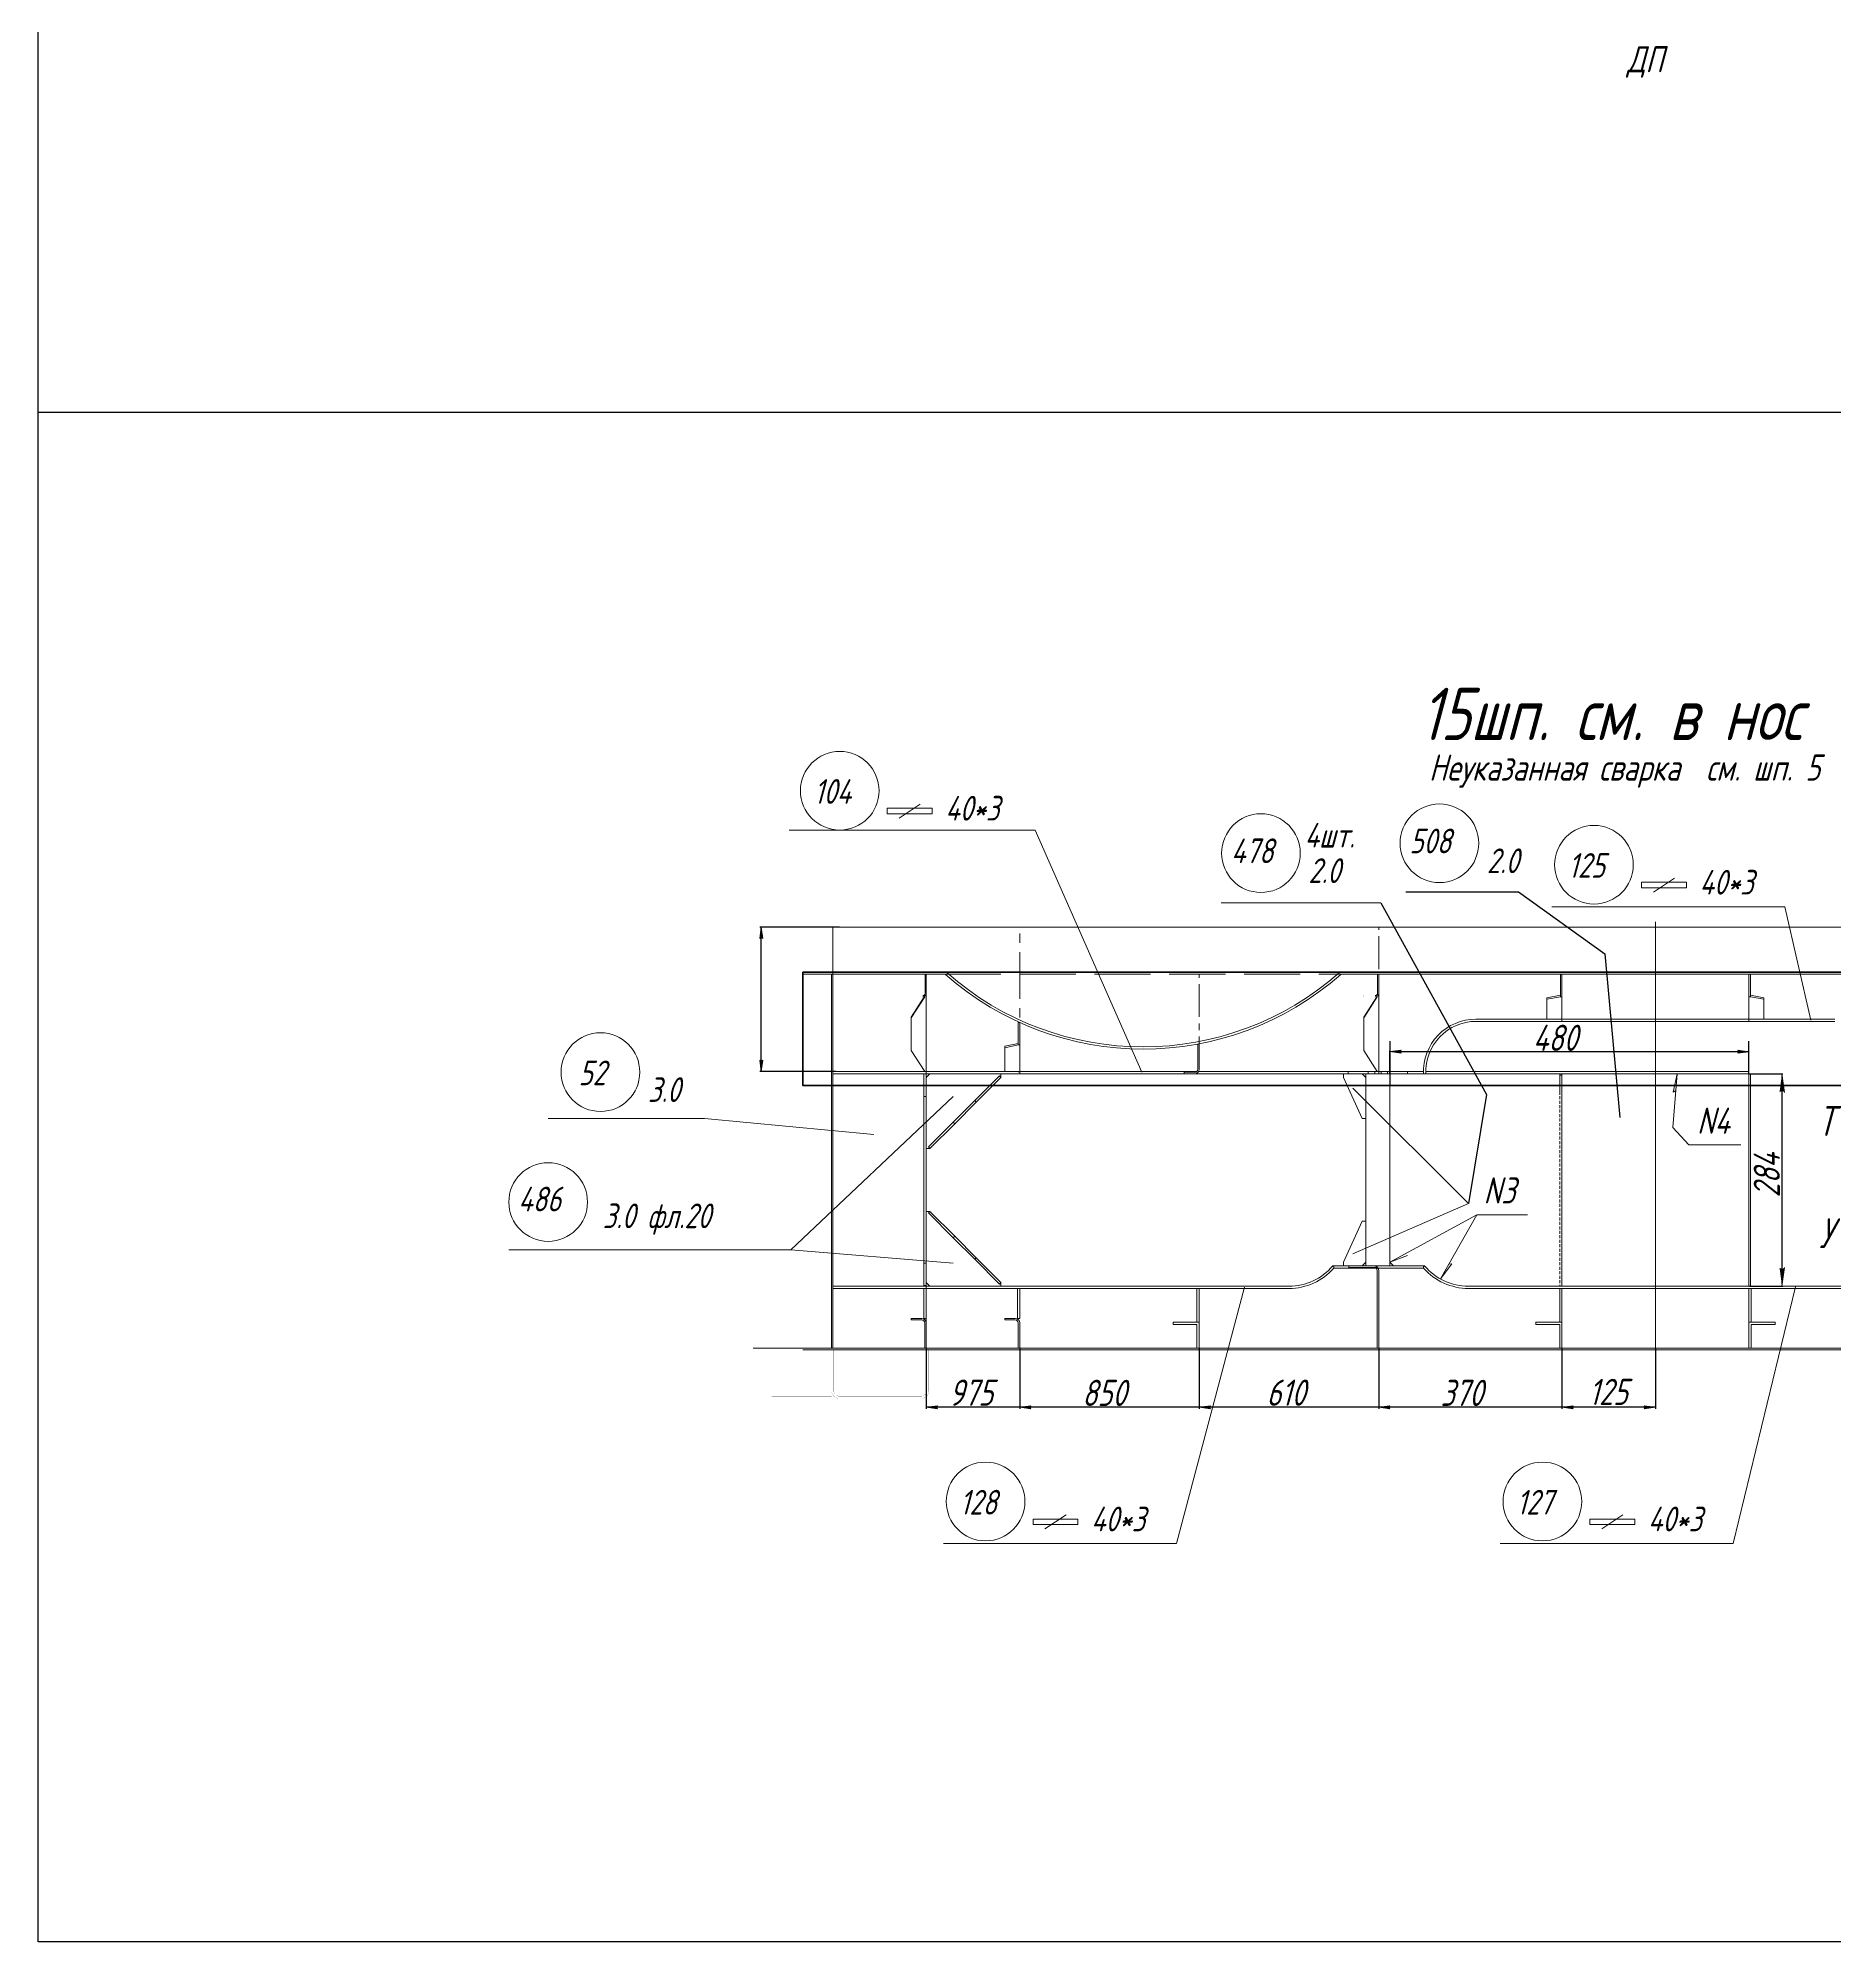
# Model space of a CAD drawing. Header units: millimetres. Extents: x 77380 to 135900, y -26587 to 17301.
# Drawn here: x 94137 to 96540, y -25986 to -23440 of the extents above; entities that cross this region are included whole.
import ezdxf

# ---------------------------------------------------------------- set-up
doc = ezdxf.new("R2010")
doc.units = ezdxf.units.MM
for name, pattern in [('K5LT32768', [0]), ('K5LT32772', [0]), ('K5LT32779', [0]), ('K5LT32780', [0]), ('K5LT32785', [200, 125, -25, 25, -25]), ('K5LT32790', [0]), ('K5LT32791', [0]), ('K5LT32800', [100, 75, -25]), ('K5LT32801', [70, 43.75, -8.75, 8.75, -8.75]), ('K5LT32802', [100, 62.5, -12.5, 12.5, -12.5]), ('K5LT32803', [60, 37.5, -7.5, 7.5, -7.5]), ('K5LT_DASHED', [6, 4, -2]), ('K5LT_THIN', [0])]:
    doc.linetypes.add(name, pattern=pattern)
doc.layers.add('4001', color=7, linetype='Continuous')
doc.layers.add('РАЗМЕРЫ', color=3, linetype='Continuous', lineweight=25)
doc.styles.add('KDIMTEXTSTYLE', font='GOST_AU.SHX', dxfattribs={"width": 0.96, "oblique": 15, "height": 5})
doc.styles.add('KTEXTSTYLE', font='GOST_AU.SHX', dxfattribs={"width": 0.96, "height": 5})
doc.dimstyles.new('KDIMSTYLE (1.00)', dxfattribs={"dimtxt": 5, "dimasz": 1, "dimexe": 2, "dimexo": 0, "dimgap": 1, "dimtad": 1, "dimtxsty": 'KDIMTEXTSTYLE', "dimsah": 1, "dimcen": 0, "dimdle": 1, "dimadec": 0, "dimazin": 0, "dimtfac": 0.667, "dimtmove": 0, "dimatfit": 3, "dimfxl": 1, "dimtvp": 1, "dimtolj": 1, "dimtzin": 0, "dimarcsym": 0})

# ---------------------------------------------------------------- blocks, each defined once
blk = doc.blocks.new('U3')
at = {"layer": '4001', "color": 7, "linetype": 'K5LT_THIN', "lineweight": 18}
for p, q in [((120715, 14342.1), (120718, 14342.1)), ((120715, 14297.1), (120715, 14342.1)), ((120718, 14342.1), (120718, 14297.1)), ((120718, 14297.1), (120715, 14297.1))]:
    blk.add_line(p, q, dxfattribs=at)
blk = doc.blocks.new('U4')
at = {"layer": '4001', "color": 7, "linetype": 'K5LT_THIN', "lineweight": 18}
for p, q in [((119980, 14342.1), (119977, 14342.1)), ((119977, 14342.1), (119977, 14297.1)), ((119980, 14297.1), (119980, 14342.1)), ((119977, 14297.1), (119980, 14297.1))]:
    blk.add_line(p, q, dxfattribs=at)
blk = doc.blocks.new('U5')
at = {"layer": '4001', "color": 7, "linetype": 'K5LT_THIN', "lineweight": 18}
for p, q in [((120465, 14342.1), (120462, 14342.1)), ((120462, 14342.1), (120462, 14297.1)), ((120465, 14297.1), (120465, 14342.1)), ((120462, 14297.1), (120465, 14297.1))]:
    blk.add_line(p, q, dxfattribs=at)
blk = doc.blocks.new('U8')
at = {"layer": '4001', "color": 7, "linetype": 'K5LT_THIN', "lineweight": 18}
for p, q in [((119615, 14342.1), (119612, 14342.1)), ((119612, 14342.1), (119612, 14302.1)), ((119615, 14302.1), (119615, 14342.1)), ((119612, 14302.1), (119615, 14302.1))]:
    blk.add_line(p, q, dxfattribs=at)
blk = doc.blocks.new('U9')
at = {"layer": '4001', "color": 7, "linetype": 'K5LT_THIN', "lineweight": 18}
for p, q in [((119740, 14342.1), (119737, 14342.1)), ((119737, 14342.1), (119737, 14302.1)), ((119740, 14302.1), (119740, 14342.1)), ((119737, 14302.1), (119740, 14302.1))]:
    blk.add_line(p, q, dxfattribs=at)
blk = doc.blocks.new('KDIMARROW_01')
blk.add_hatch(color=0).paths.add_polyline_path([(0, 0), (-15, 2), (-13.5, 0), (-15, -2)])
at = {"color": 0, "linetype": 'K5LT_THIN', "lineweight": 18}
for p, q in [((-13.5, 0), (-15, 2)), ((-15, 2), (0, 0)), ((0, 0), (-15, -2)), ((-15, -2), (-13.5, 0))]:
    blk.add_line(p, q, dxfattribs=at)
at = {"layer": '4001', "color": 0, "linetype": 'K5LT_THIN', "lineweight": 18}
blk.add_line((0, 0), (-1, 0), dxfattribs=at)
blk = doc.blocks.new('*D623')
at = {"layer": 'Defpoints', "color": 0}
for p in [(96174.5, -25192.1), (96299.5, -25192.1), (96174.5, -25270.9)]:
    blk.add_point(p, dxfattribs=at)
at = {"layer": 'РАЗМЕРЫ', "color": 0, "lineweight": -2}
for p, q in [((96174.5, -25192.1), (96174.5, -25272.9)), ((96299.5, -25192.1), (96299.5, -25272.9)), ((96298.5, -25270.9), (96175.5, -25270.9))]:
    blk.add_line(p, q, dxfattribs=at)
at = {"layer": 'РАЗМЕРЫ', "color": 0, "lineweight": -2, "rotation": 180}
blk.add_blockref('KDIMARROW_01', (96174.5, -25270.9), dxfattribs=at)
at = {"layer": 'РАЗМЕРЫ', "color": 0, "lineweight": -2}
blk.add_blockref('KDIMARROW_01', (96299.5, -25270.9), dxfattribs=at)
at = {"layer": 'РАЗМЕРЫ', "color": 7, "insert": (96236.5, -25250.4), "char_height": 5, "attachment_point": 5, "style": 'KDIMTEXTSTYLE'}
blk.add_mtext('\\A1;\\H35.0;\\W0.965;\\Q15;\\H35.0;\\W0.965;\\Q15;\\Q15;125', dxfattribs=at)
blk = doc.blocks.new('*D624')
at = {"layer": 'Defpoints', "color": 0}
for p in [(95929.5, -25192.1), (95929.5, -25270.9), (96299.5, -25273.6)]:
    blk.add_point(p, dxfattribs=at)
at = {"layer": 'РАЗМЕРЫ', "color": 0, "lineweight": -2}
for p, q in [((95929.5, -25192.1), (95929.5, -25272.9)), ((96298.5, -25270.9), (95930.5, -25270.9))]:
    blk.add_line(p, q, dxfattribs=at)
at = {"layer": 'РАЗМЕРЫ', "color": 0, "lineweight": -2, "rotation": 180}
blk.add_blockref('KDIMARROW_01', (95929.5, -25270.9), dxfattribs=at)
at = {"layer": 'РАЗМЕРЫ', "color": 0, "lineweight": -2}
blk.add_blockref('KDIMARROW_01', (96299.5, -25270.9), dxfattribs=at)
at = {"layer": 'РАЗМЕРЫ', "color": 7, "insert": (96040.5, -25251.7), "char_height": 5, "attachment_point": 5, "style": 'KDIMTEXTSTYLE'}
blk.add_mtext('\\A1;\\H35.0;\\W0.965;\\Q15;\\H35.0;\\W0.965;\\Q15;\\Q15;370', dxfattribs=at)
blk = doc.blocks.new('*D625')
at = {"layer": 'Defpoints', "color": 0}
for p in [(95689.5, -25192.1), (96299.5, -25194.1), (95689.5, -25270.9)]:
    blk.add_point(p, dxfattribs=at)
at = {"layer": 'РАЗМЕРЫ', "color": 0, "lineweight": -2}
for p, q in [((95689.5, -25192.1), (95689.5, -25272.9)), ((96298.5, -25270.9), (95690.5, -25270.9))]:
    blk.add_line(p, q, dxfattribs=at)
at = {"layer": 'РАЗМЕРЫ', "color": 0, "lineweight": -2, "rotation": 180}
blk.add_blockref('KDIMARROW_01', (95689.5, -25270.9), dxfattribs=at)
at = {"layer": 'РАЗМЕРЫ', "color": 0, "lineweight": -2}
blk.add_blockref('KDIMARROW_01', (96299.5, -25270.9), dxfattribs=at)
at = {"layer": 'РАЗМЕРЫ', "color": 7, "insert": (95805.5, -25251.4), "char_height": 5, "attachment_point": 5, "style": 'KDIMTEXTSTYLE'}
blk.add_mtext('\\A1;\\H35.0;\\W0.965;\\Q15;\\H35.0;\\W0.965;\\Q15;\\Q15;610', dxfattribs=at)
blk = doc.blocks.new('*D626')
at = {"layer": 'Defpoints', "color": 0}
for p in [(95449.5, -25192.1), (96299.5, -25194.1), (95449.5, -25270.9)]:
    blk.add_point(p, dxfattribs=at)
at = {"layer": 'РАЗМЕРЫ', "color": 0, "lineweight": -2}
for p, q in [((95449.5, -25192.1), (95449.5, -25272.9)), ((96298.5, -25270.9), (95450.5, -25270.9))]:
    blk.add_line(p, q, dxfattribs=at)
at = {"layer": 'РАЗМЕРЫ', "color": 0, "lineweight": -2, "rotation": 180}
blk.add_blockref('KDIMARROW_01', (95449.5, -25270.9), dxfattribs=at)
at = {"layer": 'РАЗМЕРЫ', "color": 0, "lineweight": -2}
blk.add_blockref('KDIMARROW_01', (96299.5, -25270.9), dxfattribs=at)
at = {"layer": 'РАЗМЕРЫ', "color": 7, "insert": (95562.5, -25251.7), "char_height": 5, "attachment_point": 5, "style": 'KDIMTEXTSTYLE'}
blk.add_mtext('\\A1;\\H35.0;\\W0.965;\\Q15;\\H35.0;\\W0.965;\\Q15;\\Q15;850', dxfattribs=at)
blk = doc.blocks.new('*D627')
at = {"layer": 'Defpoints', "color": 0}
for p in [(95324.5, -25192.1), (96299.5, -25194.1), (95324.5, -25270.9)]:
    blk.add_point(p, dxfattribs=at)
at = {"layer": 'РАЗМЕРЫ', "color": 0, "lineweight": -2}
for p, q in [((95324.5, -25192.1), (95324.5, -25272.9)), ((96298.5, -25270.9), (95325.5, -25270.9))]:
    blk.add_line(p, q, dxfattribs=at)
at = {"layer": 'РАЗМЕРЫ', "color": 0, "lineweight": -2, "rotation": 180}
blk.add_blockref('KDIMARROW_01', (95324.5, -25270.9), dxfattribs=at)
at = {"layer": 'РАЗМЕРЫ', "color": 0, "lineweight": -2}
blk.add_blockref('KDIMARROW_01', (96299.5, -25270.9), dxfattribs=at)
at = {"layer": 'РАЗМЕРЫ', "color": 7, "insert": (95384.5, -25251.4), "char_height": 5, "attachment_point": 5, "style": 'KDIMTEXTSTYLE'}
blk.add_mtext('\\A1;\\H35.0;\\W0.965;\\Q15;\\H35.0;\\W0.965;\\Q15;\\Q15;975', dxfattribs=at)

msp = doc.modelspace()

# ---------------------------------------------------------------- hatches: boundary and pattern name
for points in [[(96465.434, -24850.066), (96468.726, -24825.066), (96472.017, -24850.066), (96468.726, -24847.566)], [(96465.434, -25084.066), (96468.726, -25109.066), (96472.017, -25084.066), (96468.726, -25086.566)]]:
    msp.add_hatch(color=7).paths.add_polyline_path(points)

# ---------------------------------------------------------------- linework, layer by layer
at = {"color": 6}
msp.add_line((94137.059, -23940.62), (102487.549, -23940.62), dxfattribs=at)
at = {"color": 1, "linetype": 'K5LT32772', "lineweight": 18, "true_color": 0xff0000}
for p, q in [((95332.428, -24470.12), (95272.311, -24470.12)), ((95272.311, -24470.12), (95272.311, -24477.635)), ((95272.311, -24477.635), (95332.428, -24477.635)), ((95288.28, -24483.271), (95316.46, -24464.484)), ((95332.428, -24477.635), (95332.428, -24470.12)), ((96340.888, -24569.046), (96280.77, -24569.046)), ((96280.77, -24569.046), (96280.77, -24576.561)), ((96280.77, -24576.561), (96340.888, -24576.561)), ((96296.739, -24582.197), (96324.919, -24563.41)), ((96340.888, -24576.561), (96340.888, -24569.046)), ((96161.005, -24601.923), (96472.562, -24601.923)), ((96472.562, -24601.923), (96507.481, -24753.457)), ((96299.513, -25235.253), (96299.513, -24622.045)), ((95659.102, -25453.253), (95749.97, -25110.274)), ((96403.616, -25453.253), (96486.977, -25109.964)), ((97536.228, -25192.066), (95093.105, -25192.066)), ((95527.428, -25420.377), (95467.311, -25420.377)), ((95467.311, -25420.377), (95467.311, -25427.891)), ((95483.279, -25433.527), (95511.459, -25414.741)), ((95527.428, -25427.891), (95527.428, -25420.377)), ((96271.942, -25420.377), (96211.825, -25420.377)), ((96211.825, -25420.377), (96211.825, -25427.891)), ((96227.794, -25433.527), (96255.974, -25414.741)), ((96271.942, -25427.891), (96271.942, -25420.377)), ((95467.311, -25427.891), (95527.428, -25427.891)), ((96211.825, -25427.891), (96271.942, -25427.891)), ((95347.545, -25453.253), (95659.102, -25453.253)), ((96092.06, -25453.253), (96403.616, -25453.253))]:
    msp.add_line(p, q, dxfattribs=at)
at = {"color": 1, "linetype": 'K5LT_THIN', "lineweight": 18, "true_color": 0xff0000}
for p, q in [((95141.243, -24499.239), (95470.243, -24499.239)), ((95470.243, -24499.239), (95612.73, -24823.066)), ((95719.074, -24596.719), (95932.534, -24596.719)), ((95895.013, -24844.333), (96049.513, -24998.316)), ((95895.013, -25065.858), (96049.513, -24998.316))]:
    msp.add_line(p, q, dxfattribs=at)
at = {"color": 1, "true_color": 0xff0000}
for p, q in [((95965.811, -24581.743), (96116.223, -24581.743)), ((96116.223, -24581.743), (96231.718, -24664.945)), ((95932.534, -24596.719), (96073.731, -24852.58)), ((96231.718, -24664.945), (96251.863, -24883.688)), ((96073.731, -24852.58), (96049.513, -24998.316))]:
    msp.add_line(p, q, dxfattribs=at)
at = {"color": 7}
for p, q in [((95208.716, -24629.066), (95101.978, -24629.066)), ((95103.978, -24821.066), (95103.978, -24630.066)), ((96423.513, -24795.549), (96055.513, -24795.549)), ((95203.497, -24822.066), (95101.978, -24822.066)), ((96344.228, -24920.305), (96322.83, -24896.967))]:
    msp.add_line(p, q, dxfattribs=at)
at = {"color": 7, "linetype": 'K5LT_THIN', "lineweight": 18}
for p, q in [((95199.513, -24632.066), (95199.513, -24629.066)), ((97399.513, -24629.066), (95199.513, -24629.066)), ((95199.513, -24632.066), (95199.513, -24689.066)), ((95350.695, -24689.066), (95199.513, -24689.066)), ((95199.513, -24689.066), (95199.513, -24692.066)), ((96720.696, -24689.066), (95878.331, -24689.066)), ((95199.513, -24692.066), (95199.513, -24822.066)), ((95199.513, -24692.066), (95349.56, -24692.066)), ((95879.466, -24692.066), (96719.561, -24692.066)), ((96172.513, -24692.066), (96172.513, -24722.066)), ((96174.513, -24692.066), (96172.513, -24692.066)), ((96174.513, -24692.066), (96174.513, -24722.066)), ((96426.513, -24692.066), (96424.513, -24692.066)), ((96424.513, -24692.066), (96424.513, -24722.066)), ((96426.513, -24692.066), (96426.513, -24722.066)), ((95304.513, -24749.535), (95321.98, -24722.066)), ((95304.513, -24750.373), (95322.513, -24722.066)), ((95324.513, -24722.066), (95324.513, -24822.066)), ((95909.513, -24749.535), (95926.98, -24722.066)), ((95909.513, -24750.373), (95927.513, -24722.066)), ((96172.513, -24720.078), (96154.513, -24723.435)), ((96172.513, -24722.066), (96154.513, -24725.423)), ((96154.513, -24723.435), (96154.513, -24725.423)), ((96154.513, -24725.423), (96154.513, -24752.066)), ((96174.513, -24722.066), (96172.513, -24722.066)), ((96174.513, -24722.066), (96174.513, -24752.066)), ((96426.513, -24722.066), (96424.513, -24722.066)), ((96424.513, -24722.066), (96424.513, -24752.066)), ((96444.513, -24723.435), (96426.513, -24720.078)), ((96444.513, -24725.423), (96426.513, -24722.066)), ((96444.513, -24723.435), (96444.513, -24725.423)), ((96444.513, -24752.066), (96444.513, -24725.423)), ((95304.513, -24793.759), (95304.513, -24749.535)), ((95449.513, -24756.449), (95447.513, -24756.449)), ((95447.513, -24756.449), (95447.513, -24786.449)), ((95449.513, -24756.449), (95449.513, -24786.449)), ((95909.513, -24793.759), (95909.513, -24749.535)), ((96539.513, -24752.066), (96059.513, -24752.066)), ((96059.513, -24755.066), (96539.513, -24755.066)), ((96154.513, -24752.066), (96172.513, -24752.066)), ((96174.513, -24752.066), (96172.513, -24752.066)), ((96426.513, -24752.066), (96424.513, -24752.066)), ((96426.513, -24752.066), (96444.513, -24752.066)), ((95447.513, -24784.466), (95429.513, -24788.3)), ((95447.513, -24786.449), (95429.513, -24790.283)), ((95429.513, -24788.3), (95429.513, -24790.283)), ((95429.513, -24790.283), (95429.513, -24822.173)), ((95449.513, -24786.449), (95447.513, -24786.449)), ((95449.513, -24786.449), (95449.513, -24822.449)), ((95322.513, -24822.066), (95304.513, -24793.759)), ((95927.513, -24822.066), (95909.513, -24793.759)), ((95429.513, -24822.066), (95199.513, -24822.066)), ((95199.513, -24822.066), (95199.513, -24825.066)), ((95322.513, -24822.066), (95199.513, -24822.066)), ((95199.513, -24825.066), (95199.513, -24822.066)), ((95199.513, -24825.066), (95669.513, -24825.066)), ((95199.513, -25109.066), (95199.513, -24825.066)), ((95199.513, -24825.066), (95321.513, -24825.066)), ((95321.513, -24855.631), (95321.513, -24825.066)), ((95321.513, -24825.066), (95324.513, -24825.066)), ((95324.513, -24822.066), (95322.513, -24822.066)), ((95322.513, -24822.066), (95324.513, -24822.066)), ((95329.513, -24825.066), (95324.513, -24830.066)), ((95324.513, -24855.631), (95324.513, -24825.066)), ((95424.513, -24825.066), (95329.513, -24825.066)), ((95422.392, -24827.945), (95389.324, -24861.013)), ((95424.513, -24830.066), (95391.445, -24863.134)), ((95422.392, -24827.945), (95424.513, -24830.066)), ((95424.513, -24830.066), (95424.513, -24825.066)), ((95424.513, -24825.066), (95424.513, -24830.066)), ((95449.513, -24822.066), (95429.513, -24822.066)), ((95429.513, -24822.173), (95447.513, -24822.173)), ((95447.513, -24822.173), (95447.513, -24822.449)), ((95449.513, -24822.449), (95447.513, -24822.449)), ((95686.159, -24822.066), (95449.513, -24822.066)), ((95689.513, -24825.066), (95669.513, -24825.066)), ((95688.709, -24822.066), (95689.513, -24822.066)), ((95989.513, -24822.066), (95689.513, -24822.066)), ((95689.513, -24825.066), (95992.58, -24825.066)), ((95889.113, -24825.066), (95882.513, -24825.066)), ((95882.513, -24825.066), (95882.513, -24830.066)), ((95882.513, -24830.066), (95907.513, -24885.066)), ((95888.813, -24822.066), (95888.813, -24825.066)), ((95888.813, -24822.066), (95915.6, -24822.066)), ((95889.113, -24825.066), (95915.6, -24825.066)), ((95912.513, -24830.066), (95907.513, -24825.066)), ((95912.513, -24825.066), (95912.513, -24830.066)), ((95912.513, -24885.066), (95912.513, -24830.066)), ((95915.6, -24822.066), (95915.6, -24825.066)), ((95915.6, -24822.066), (95924.175, -24822.066)), ((95915.6, -24825.066), (95924.175, -24825.066)), ((95924.175, -24822.066), (95924.175, -24825.066)), ((95924.175, -24822.066), (95932.851, -24822.066)), ((95924.175, -24825.066), (95932.851, -24825.066)), ((95929.513, -24822.066), (95989.513, -24822.066)), ((95932.851, -24822.066), (95932.851, -24825.066)), ((95932.851, -24822.066), (95941.426, -24822.066)), ((95932.851, -24825.066), (95941.426, -24825.066)), ((95941.426, -24822.066), (95941.426, -24825.066)), ((95941.426, -24822.066), (95968.213, -24822.066)), ((95941.426, -24825.066), (95967.313, -24825.066)), ((95944.513, -24830.066), (95944.513, -24825.066)), ((95944.513, -24885.066), (95944.513, -24830.066)), ((95947.513, -24825.066), (96424.513, -24825.066)), ((95967.313, -24825.066), (95974.513, -24825.066)), ((95989.513, -24822.066), (95968.213, -24822.066)), ((95968.213, -24822.066), (95968.213, -24825.066)), ((96171.513, -24825.066), (95969.513, -24825.066)), ((95992.581, -24825.066), (95974.513, -24825.066)), ((95992.513, -24822.066), (96171.513, -24822.066)), ((96174.513, -24822.066), (96171.513, -24822.066)), ((96171.513, -24825.066), (96171.513, -24852.066)), ((96174.513, -24825.066), (96171.513, -24825.066)), ((96174.513, -24825.066), (96171.513, -24825.066)), ((96174.513, -24827.066), (96171.513, -24827.066)), ((96174.513, -24822.066), (96419.513, -24822.066)), ((96384.513, -24825.066), (96174.513, -24825.066)), ((96174.513, -24825.066), (96174.513, -24852.066)), ((96174.513, -24825.066), (96174.513, -24852.066)), ((96322.83, -24896.967), (96328.677, -24825.066)), ((96328.677, -24825.066), (96323.37, -24849.717)), ((96424.513, -24822.066), (96384.513, -24822.066)), ((96424.513, -24825.066), (96384.513, -24825.066)), ((96424.513, -24822.066), (96424.513, -24825.066)), ((96424.513, -24825.066), (96424.513, -24822.066)), ((96424.513, -24825.066), (96424.513, -25109.066)), ((96424.513, -24825.066), (96426.513, -24825.066)), ((96424.513, -25109.066), (96424.513, -24825.066)), ((96426.513, -25109.066), (96426.513, -24825.066)), ((96468.726, -24825.066), (96472.017, -24850.066)), ((95360.46, -24855.631), (95143.478, -25060.309)), ((95321.513, -24855.631), (95324.513, -24855.631)), ((95321.513, -25078.501), (95321.513, -24855.631)), ((95324.513, -24855.631), (95324.513, -25078.501)), ((95389.324, -24861.013), (95360.46, -24889.877)), ((95391.445, -24863.134), (95362.581, -24891.998)), ((95389.324, -24861.013), (95391.445, -24863.134)), ((96174.513, -24852.066), (96174.513, -25109.066)), ((96323.37, -24849.717), (96326.853, -24847.492)), ((96468.726, -24845.066), (96468.726, -24882.865)), ((94819.003, -24885.05), (95027.973, -24885.05)), ((95254.513, -24906.411), (95027.973, -24885.05)), ((95360.46, -24889.877), (95327.392, -24922.945)), ((95362.581, -24891.998), (95329.513, -24925.066)), ((95360.46, -24889.877), (95362.581, -24891.998)), ((95907.513, -24885.066), (95912.513, -24885.066)), ((95912.513, -24885.066), (95912.513, -25022.066)), ((95944.513, -25022.066), (95944.513, -24885.066)), ((95324.513, -24925.066), (95329.513, -24925.066)), ((95327.392, -24922.945), (95329.513, -24925.066)), ((96344.228, -24920.305), (96413.677, -24920.305)), ((95329.513, -25009.066), (95324.513, -25009.066)), ((95327.392, -25011.187), (95329.513, -25009.066)), ((95327.392, -25011.187), (95360.46, -25044.255)), ((95329.513, -25009.066), (95362.581, -25042.134)), ((96060.817, -25013.476), (95944.513, -25077.066)), ((96060.817, -25013.476), (96012.004, -25099.312)), ((96060.817, -25013.476), (96128.281, -25013.476)), ((95360.46, -25044.255), (95362.581, -25042.134)), ((95360.46, -25044.255), (95389.324, -25073.119)), ((95362.581, -25042.134), (95391.445, -25070.998)), ((95882.513, -25077.066), (95907.513, -25022.066)), ((95907.513, -25022.066), (95912.513, -25022.066)), ((95912.513, -25022.066), (95912.513, -25077.066)), ((95944.513, -25022.066), (95944.513, -25077.066)), ((94766.478, -25060.309), (95143.478, -25060.309)), ((95360.46, -25078.501), (95143.478, -25060.309)), ((95389.324, -25073.119), (95391.445, -25070.998)), ((95391.445, -25070.998), (95424.513, -25104.066)), ((95944.513, -25077.066), (95968.027, -25067.961)), ((95324.513, -25078.501), (95321.513, -25078.501)), ((95321.513, -25108.301), (95321.513, -25078.501)), ((95324.513, -25108.301), (95324.513, -25078.501)), ((95389.324, -25073.119), (95422.392, -25106.187)), ((95868.071, -25082.066), (95990.955, -25082.066)), ((95869.483, -25085.066), (95869.483, -25082.066)), ((95889.483, -25082.066), (95869.483, -25082.066)), ((95889.483, -25085.066), (95869.483, -25085.066)), ((95869.513, -25085.066), (95989.513, -25085.066)), ((95882.513, -25082.066), (95882.513, -25077.066)), ((95889.483, -25085.066), (95889.483, -25082.066)), ((95889.513, -25082.066), (95889.483, -25082.066)), ((95927.513, -25085.066), (95889.483, -25085.066)), ((95889.513, -25084.066), (95889.513, -25082.066)), ((95889.513, -25082.066), (95929.513, -25082.066)), ((95927.513, -25084.066), (95889.513, -25084.066)), ((95912.513, -25077.066), (95907.513, -25082.066)), ((95912.513, -25077.066), (95912.513, -25082.066)), ((95989.483, -25082.066), (95929.513, -25082.066)), ((95989.483, -25085.066), (95929.513, -25085.066)), ((95944.513, -25082.066), (95944.513, -25077.066)), ((95944.513, -25077.066), (95949.513, -25082.066)), ((95989.483, -25085.066), (95989.483, -25082.066)), ((95989.483, -25085.066), (95989.543, -25085.066)), ((95989.543, -25082.066), (95989.543, -25085.066)), ((96012.004, -25099.312), (96027.223, -25079.208)), ((96027.223, -25079.208), (96023.127, -25079.754)), ((96468.726, -25109.066), (96472.017, -25084.066)), ((95199.513, -25109.066), (95809.513, -25109.066)), ((95199.513, -25112.066), (95199.513, -25109.066)), ((95199.513, -25112.066), (95809.513, -25112.066)), ((95199.513, -25112.066), (95199.513, -25192.066)), ((95324.513, -25108.301), (95321.513, -25108.301)), ((95321.513, -25108.301), (95321.513, -25109.066)), ((95321.513, -25112.066), (95324.513, -25112.066)), ((95324.513, -25104.066), (95329.513, -25109.066)), ((95422.392, -25106.187), (95424.513, -25104.066)), ((95424.513, -25109.066), (95424.513, -25104.066)), ((96049.513, -25109.066), (96299.513, -25109.066)), ((96049.513, -25112.066), (96299.513, -25112.066)), ((96174.513, -25152.066), (96174.513, -25112.066)), ((96549.513, -25109.066), (96299.513, -25109.066)), ((96549.513, -25112.066), (96299.513, -25112.066)), ((95654.513, -25157.066), (95689.513, -25157.066)), ((95654.513, -25160.066), (95654.513, -25157.066)), ((95686.513, -25160.066), (95654.513, -25160.066)), ((95686.513, -25192.066), (95686.513, -25160.066)), ((95689.513, -25157.066), (95689.513, -25192.066)), ((96139.513, -25157.066), (96174.513, -25157.066)), ((96139.513, -25160.066), (96139.513, -25157.066)), ((96171.513, -25160.066), (96139.513, -25160.066)), ((96171.513, -25192.066), (96171.513, -25160.066)), ((96174.513, -25157.066), (96174.513, -25192.066)), ((96424.513, -25157.066), (96424.513, -25192.066)), ((96459.513, -25157.066), (96424.513, -25157.066)), ((96427.513, -25160.066), (96459.513, -25160.066)), ((96427.513, -25192.066), (96427.513, -25160.066)), ((96459.513, -25160.066), (96459.513, -25157.066)), ((95199.513, -25192.066), (96299.513, -25192.066)), ((95689.513, -25192.066), (95686.513, -25192.066)), ((96174.513, -25192.066), (96171.513, -25192.066)), ((97399.513, -25192.066), (96299.513, -25192.066)), ((96424.513, -25192.066), (96427.513, -25192.066))]:
    msp.add_line(p, q, dxfattribs=at)
at = {"color": 1, "linetype": 'K5LT32802', "lineweight": 18, "true_color": 0xff0000}
for p, q in [((95449.513, -24825.066), (95449.513, -24629.066)), ((95324.513, -25157.065), (95324.513, -24692.066))]:
    msp.add_line(p, q, dxfattribs=at)
at = {"color": 1, "linetype": 'K5LT32801', "lineweight": 18, "true_color": 0xff0000}
for p, q in [((95929.513, -24825.066), (95929.513, -24629.066)), ((95689.512, -24819.168), (95689.512, -24692.066))]:
    msp.add_line(p, q, dxfattribs=at)
at = {"color": 3, "linetype": 'K5LT32768', "lineweight": 18, "true_color": 0x00ff00}
for p, q in [((95349.513, -24689.066), (95159.514, -24689.066)), ((96720.514, -24689.066), (95878.512, -24689.066)), ((95349.513, -24692.066), (95159.514, -24692.066)), ((95198.013, -25192.066), (95198.013, -24692.066)), ((95199.513, -24692.066), (95349.937, -24692.066)), ((95199.513, -25192.066), (95199.513, -24692.066)), ((95323.015, -24717.621), (95323.015, -24692.066)), ((95324.513, -24717.621), (95324.513, -24692.066)), ((96720.514, -24692.066), (95878.512, -24692.066)), ((95879.088, -24692.066), (96719.939, -24692.066)), ((95928.015, -24717.621), (95928.015, -24692.066)), ((95929.513, -24717.621), (95929.513, -24692.066)), ((97439.512, -25194.066), (95159.514, -25194.066))]:
    msp.add_line(p, q, dxfattribs=at)
at = {"color": 6, "linetype": 'K5LT32800', "lineweight": 18, "true_color": 0xff00ff}
for p, q in [((95350.695, -24689.066), (95879.042, -24689.066)), ((95349.513, -24692.066), (95879.088, -24692.066))]:
    msp.add_line(p, q, dxfattribs=at)
at = {"color": 1, "linetype": 'K5LT32803', "lineweight": 18, "true_color": 0xff0000}
for p, q in [((96174.513, -24755.066), (96174.513, -24692.066)), ((96424.513, -24692.066), (96424.513, -24755.066))]:
    msp.add_line(p, q, dxfattribs=at)
at = {"color": 1, "linetype": 'K5LT32785', "lineweight": 18, "true_color": 0xff0000}
msp.add_line((95929.513, -24825.066), (95929.513, -24722.066), dxfattribs=at)
at = {"color": 7, "linetype": 'K5LT32791', "lineweight": 18}
for p, q in [((95687.513, -24819.066), (95687.513, -24785.348)), ((95687.513, -24785.348), (95689.513, -24785.348)), ((95689.513, -24790.066), (95689.513, -24819.066)), ((95669.513, -24823.066), (95683.513, -24823.066)), ((95669.513, -24825.066), (95669.513, -24823.066)), ((95683.513, -24825.066), (95669.513, -24825.066)), ((95318.513, -25152.066), (95304.513, -25152.066)), ((95304.513, -25152.066), (95304.513, -25154.066)), ((95304.513, -25154.066), (95318.513, -25154.066)), ((95322.513, -25158.066), (95322.513, -25192.066)), ((95324.513, -25192.066), (95324.513, -25158.066)), ((95443.513, -25152.066), (95429.513, -25152.066)), ((95429.513, -25152.066), (95429.513, -25154.066)), ((95429.513, -25154.066), (95443.513, -25154.066)), ((95447.513, -25158.066), (95447.513, -25192.066)), ((95449.513, -25192.066), (95449.513, -25158.066))]:
    msp.add_line(p, q, dxfattribs=at)
for p, q in [((95944.513, -24781.543), (95944.513, -24839.231)), ((96424.513, -24825.066), (96424.513, -24781.543)), ((95944.513, -24824.441), (95944.513, -24794.299)), ((96422.013, -24795.549), (95947.013, -24795.549)), ((96424.513, -24824.441), (96424.513, -24794.299)), ((96425.138, -24825.066), (96469.976, -24825.066)), ((96468.726, -24827.566), (96468.726, -25106.566)), ((96425.138, -25109.066), (96469.976, -25109.066))]:
    msp.add_line(p, q)
at = {"color": 7, "linetype": 'K5LT_DASHED', "lineweight": 18}
msp.add_line((96171.513, -24825.066), (96171.513, -25109.066), dxfattribs=at)
at = {"color": 7, "linetype": 'K5LT32780', "lineweight": 18}
for p, q in [((95927.513, -25192.066), (95927.513, -25087.993)), ((95929.513, -25192.066), (95929.513, -25087.993))]:
    msp.add_line(p, q, dxfattribs=at)
at = {"color": 6}
msp.add_lwpolyline([(94137.059, -6183.971), (102487.549, -6183.971), (102487.549, -25985.734), (94137.059, -25985.734)], close=True, dxfattribs=at)
at = {"color": 2, "lineweight": 100}
msp.add_lwpolyline([(95159.514, -24689.066), (97466.68, -24689.066), (97466.68, -24840.608), (95159.514, -24840.608)], close=True, dxfattribs=at)
at = {"color": 3, "linetype": 'K5LT32768', "true_color": 0x00ff00, "const_width": 0.18}
for points in [[(95320.015, -24722.121), (95304.57, -24722.121), (95304.57, -24720.621), (95320.015, -24720.621)], [(95925.015, -24722.121), (95909.57, -24722.121), (95909.57, -24720.621), (95925.015, -24720.621)]]:
    msp.add_lwpolyline(points, dxfattribs=at)
at = {"color": 7, "linetype": 'K5LT32780', "const_width": 0.18}
msp.add_lwpolyline([(95923.514, -25081.994), (95889.586, -25081.994), (95889.586, -25083.993), (95923.514, -25083.993)], dxfattribs=at)
at = {"color": 8, "linetype": 'K5LT32790', "true_color": 0x808080, "const_width": 0.18}
msp.add_lwpolyline([(95201.013, -25194.066), (95201.013, -25249.066, 0.41421356), (95208.013, -25256.066), (95318.013, -25256.066, 0.41421356), (95325.013, -25249.066), (95325.013, -25194.066), (95328.013, -25194.066), (95328.013, -25249.066, -0.41421356), (95318.013, -25259.066), (95208.013, -25259.066, -0.41421356), (95198.013, -25249.066), (95198.013, -25194.066)], format="xyb", close=True, dxfattribs=at)
at = {"color": 8, "linetype": 'K5LT32779', "true_color": 0x808080, "const_width": 0.18}
msp.add_lwpolyline([(95198.013, -25256.066), (95118.014, -25256.066), (95118.014, -25259.066), (95198.013, -25259.066)], dxfattribs=at)
at = {"color": 1, "linetype": 'K5LT32772', "lineweight": 18, "true_color": 0xff0000}
for centre in [(95208.906, -24446.637), (95772.117, -24530.083), (96010.7, -24516.915), (96217.365, -24545.563), (94888.973, -24822.848), (94819.081, -24996.542), (95403.906, -25396.893), (96148.42, -25396.893)]:
    msp.add_circle(centre, 52.603, dxfattribs=at)
at = {"color": 7, "linetype": 'K5LT_THIN', "lineweight": 18}
for centre, radius, start, end in [((95878.331, -24690.066), 1, 90, 131.518328), ((95614.513, -24392.066), 400, 228.644411, 311.355589), ((95614.512, -24392.066), 397, 228.590378, 311.409622), ((95879.466, -24693.066), 1, 90, 131.355589), ((96059.513, -24822.066), 70, 90, 182.456209), ((96059.513, -24822.066), 67, 90, 182.56626), ((95809.513, -25032.066), 77, 270, 319.507339), ((95809.513, -25032.066), 80, 270, 318.590378), ((95869.483, -25085.166), 3.1, 90, 138.476946), ((95869.483, -25085.166), 0.1, 90, 138.476946), ((96049.513, -25032.066), 80, 221.409622, 270), ((95989.543, -25085.166), 3.1, 41.523054, 90), ((95989.543, -25085.166), 0.1, 41.523054, 90), ((96049.513, -25032.066), 77, 220.492661, 270)]:
    msp.add_arc(centre, radius, start, end, dxfattribs=at)
at = {"color": 3, "linetype": 'K5LT32768', "lineweight": 18, "true_color": 0x00ff00}
for centre, radius, start, end in [((95320.015, -24717.621), 3, 269.998352, 0.001648), ((95320.015, -24717.622), 4.498, 270.00119, 0.018234), ((95925.015, -24717.621), 3, 269.998352, 0.001648), ((95925.015, -24717.622), 4.498, 270.00119, 0.018234)]:
    msp.add_arc(centre, radius, start, end, dxfattribs=at)
at = {"color": 7, "linetype": 'K5LT32791', "lineweight": 18}
for centre, radius, start, end in [((95683.513, -24819.066), 4, 270, 0), ((95683.513, -24819.066), 6, 270, 0), ((95318.513, -25158.066), 6, 0, 90), ((95318.513, -25158.066), 4, 0, 90), ((95443.513, -25158.066), 6, 0, 90), ((95443.513, -25158.066), 4, 0, 90)]:
    msp.add_arc(centre, radius, start, end, dxfattribs=at)
at = {"color": 7, "linetype": 'K5LT32780', "lineweight": 18}
for centre, radius, start, end in [((95923.514, -25087.993), 6, 359.998352, 90.001648), ((95923.512, -25087.993), 4, 359.98999, 89.988144)]:
    msp.add_arc(centre, radius, start, end, dxfattribs=at)
msp.add_solid([(96422.013, -24795.132), (96422.013, -24795.965), (96424.513, -24795.549)])

# ---------------------------------------------------------------- block references
at = {"color": 7}
for p, rotation in [((95103.978, -24629.066), 90), ((95103.978, -24822.066), 270), ((95944.513, -24795.417), 180)]:
    msp.add_blockref('KDIMARROW_01', p, dxfattribs=dict(at, rotation=rotation))
msp.add_blockref('KDIMARROW_01', (96424.513, -24795.549), dxfattribs=at)
for name in ['U8', 'U9', 'U4', 'U5', 'U3']:
    msp.add_blockref(name, (-24290.486, -39454.155))

# ---------------------------------------------------------------- texts
for s, insert, char_height, attachment_point, style in [('\\H3.5;\\W0.965;\\Q15;\\Q15;\\H35.00;ДП', (96261.52, -23451.221), 2.5, 1, 'KTEXTSTYLE'), ('\\H3.5;\\W0.965;\\Q15;\\Q15;\\H70.00;15шп. см. в нос', (95985.05, -24309.001), 2.5, 1, 'KTEXTSTYLE'), ('\\H3.5;\\W0.965;\\Q15;\\Q15;\\H35.00;Неуказанная сварка  см. шп. 5', (95996.714, -24398.205), 2.5, 1, 'KTEXTSTYLE'), ('\\H3.5;\\W0.965;\\Q15;\\Q15;\\H33.00;{\\c255;104}', (95174.398, -24431.137), 2.5, 1, 'KTEXTSTYLE'), ('\\H3.5;\\W0.965;\\Q15;\\Q15;\\H33.00;{\\c255;40*3}', (95349.928, -24453.558), 2.5, 1, 'KTEXTSTYLE'), ('\\H3.5;\\W0.965;\\Q15;\\Q15;\\H33.00;{\\c255;478}', (95732.059, -24510.503), 2.5, 1, 'KTEXTSTYLE'), ('\\H3.5;\\W0.965;\\Q15;\\Q15;\\H33.00;4шт.', (95830.379, -24489.633), 2.5, 1, 'KTEXTSTYLE'), ('{\\H13.2x;\\Q15;\\W0.965;\\C1;\\c255;508}', (95970.643, -24497.335), 2.5, 1, 'KTEXTSTYLE'), ('{\\H13.2x;\\Q15;\\W0.965;\\C1;\\c255;2.0}', (96074.105, -24523.837), 2.5, 1, 'KTEXTSTYLE'), ('\\H3.5;\\W0.965;\\Q15;\\Q15;\\H33.00;{\\c255;125}', (96182.857, -24530.063), 2.5, 1, 'KTEXTSTYLE'), ('\\H3.5;\\W0.965;\\Q15;\\Q15;\\H33.00;{\\c255;2.0}', (95835.522, -24537.005), 2.5, 1, 'KTEXTSTYLE'), ('\\H3.5;\\W0.965;\\Q15;\\Q15;\\H33.00;{\\c255;40*3}', (96358.388, -24552.484), 2.5, 1, 'KTEXTSTYLE'), ('\\A1;{\\H7x;\\W0.965;480}', (96165.513, -24777.036), 5, 5, 'KDIMTEXTSTYLE'), ('\\H3.5;\\W0.965;\\Q15;\\Q15;\\H33.00;{\\c255;52}', (94859.806, -24807.348), 2.5, 1, 'KTEXTSTYLE'), ('\\H3.5;\\W0.965;\\Q15;\\Q15;\\H33.00;{\\c255;3.0}', (94952.378, -24829.77), 2.5, 1, 'KTEXTSTYLE'), ('{\\H14x;\\Q15;\\W0.965;N4}', (96355.109, -24870.377), 2.5, 1, 'KTEXTSTYLE'), ('\\H3.5;\\W0.965;\\Q15;\\Q15;\\H40.00;{\\c16711680;Т}', (96516.57, -24868.133), 2.5, 1, 'KTEXTSTYLE'), ('{\\H14x;\\Q15;\\W0.965;N3}', (96069.713, -24963.548), 2.5, 1, 'KTEXTSTYLE'), ('\\H3.5;\\W0.965;\\Q15;\\Q15;\\H33.00;{\\c255;486}', (94778.945, -24976.066), 2.5, 1, 'KTEXTSTYLE'), ('\\H3.5;\\W0.965;\\Q15;\\Q15;\\H33.00;{\\c255;3.0 фл.20}', (94891.932, -24998.5), 2.5, 1, 'KTEXTSTYLE'), ('\\H3.5;\\W0.965;\\Q15;\\Q15;\\H40.00;{\\c16711680;У}', (96518.394, -25018.333), 2.5, 1, 'KTEXTSTYLE'), ('\\H3.5;\\W0.965;\\Q15;\\Q15;\\H33.00;{\\c255;128}', (95369.397, -25381.393), 2.5, 1, 'KTEXTSTYLE'), ('\\H3.5;\\W0.965;\\Q15;\\Q15;\\H33.00;{\\c255;127}', (96113.912, -25381.393), 2.5, 1, 'KTEXTSTYLE'), ('\\H3.5;\\W0.965;\\Q15;\\Q15;\\H33.00;{\\c255;40*3}', (95544.928, -25403.815), 2.5, 1, 'KTEXTSTYLE'), ('\\H3.5;\\W0.965;\\Q15;\\Q15;\\H33.00;{\\c255;40*3}', (96289.442, -25403.815), 2.5, 1, 'KTEXTSTYLE')]:
    msp.add_mtext(s, dxfattribs=dict(at, insert=insert, char_height=char_height, attachment_point=attachment_point, style=style))
at = {"color": 7, "insert": (96448.434, -24960.667), "char_height": 5, "attachment_point": 5, "rotation": 90, "style": 'KDIMTEXTSTYLE'}
msp.add_mtext('\\A1;{\\H7x;\\W0.965;284}', dxfattribs=at)

# ---------------------------------------------------------------- dimensions: what is measured, and where the dimension line sits
at = {"layer": 'РАЗМЕРЫ', "color": 7}
for base, p1, p2, text, override, picture, middle in [((95324.513, -25270.946), (96299.513, -25194.066), (95324.513, -25192.066), '\\H35.0;\\W0.965;\\Q15;\\H35.0;\\W0.965;\\Q15;\\Q15;975', {"dimscale": 1, "dimexo": 0, "dimblk1": 'KDIMARROW_01', "dimblk2": 'KDIMARROW_01', "dimse1": 1, "dimse2": 0, "dimclrt": 7, "dimtolj": 1}, '*D627', (95384.513, -25270.946)), ((95449.513, -25270.946), (96299.513, -25194.066), (95449.513, -25192.066), '\\H35.0;\\W0.965;\\Q15;\\H35.0;\\W0.965;\\Q15;\\Q15;850', {"dimscale": 1, "dimexo": 0, "dimblk1": 'KDIMARROW_01', "dimblk2": 'KDIMARROW_01', "dimse1": 1, "dimse2": 0, "dimclrt": 7, "dimtolj": 1}, '*D626', (95562.513, -25270.946)), ((95689.512, -25270.946), (96299.513, -25194.066), (95689.512, -25192.066), '\\H35.0;\\W0.965;\\Q15;\\H35.0;\\W0.965;\\Q15;\\Q15;610', {"dimscale": 1, "dimexo": 0, "dimblk1": 'KDIMARROW_01', "dimblk2": 'KDIMARROW_01', "dimse1": 1, "dimse2": 0, "dimclrt": 7, "dimtolj": 1}, '*D625', (95805.512, -25270.946)), ((95929.513, -25270.946), (96299.513, -25273.633), (95929.513, -25192.066), '\\H35.0;\\W0.965;\\Q15;\\H35.0;\\W0.965;\\Q15;\\Q15;370', {"dimscale": 1, "dimexo": 0, "dimblk1": 'KDIMARROW_01', "dimblk2": 'KDIMARROW_01', "dimse1": 1, "dimse2": 0, "dimclrt": 7, "dimtolj": 1}, '*D624', (96040.513, -25270.946)), ((96174.513, -25270.946), (96299.513, -25192.066), (96174.513, -25192.066), '\\H35.0;\\W0.965;\\Q15;\\H35.0;\\W0.965;\\Q15;\\Q15;125', {"dimscale": 1, "dimexo": 0, "dimblk1": 'KDIMARROW_01', "dimblk2": 'KDIMARROW_01', "dimse1": 0, "dimse2": 0, "dimclrt": 7, "dimtolj": 1}, '*D623', (96236.513, -25270.946))]:
    dim = msp.add_linear_dim(base=base, p1=p1, p2=p2, text=text, dimstyle='KDIMSTYLE (1.00)', override=override, dxfattribs=at)
    dim.commit()
    dim.dimension.update_dxf_attribs({"geometry": picture, "text_midpoint": middle, "dimtype": 160})

doc.saveas('drawing.dxf')
